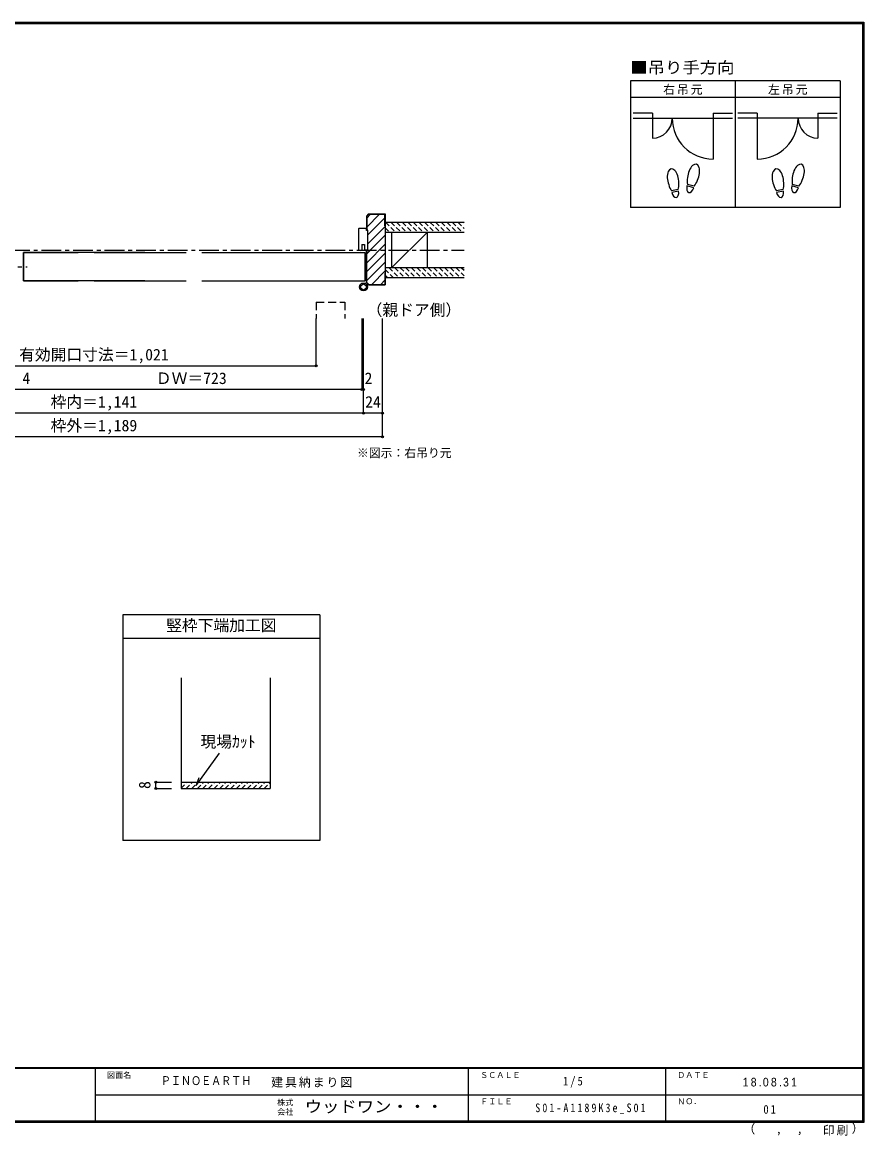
# Model space of a CAD drawing. Units: millimetres, scale not verified. Extents: x -973 to 977, y -718 to 696.
# Drawn here: x -91 to 977, y -718 to 696 of the extents above; entities that cross this region are included whole.
import ezdxf
from ezdxf.enums import TextEntityAlignment as Align

# ---------------------------------------------------------------- set-up
doc = ezdxf.new("R2010")
doc.units = ezdxf.units.MM
doc.header["$LTSCALE"] = 5
doc.header["$PDMODE"] = 32
doc.header["$PDSIZE"] = 2.5
for name, pattern in [('CHAIN1', [8, 5, -1, 1, -1]), ('DASHED1', [1.8, 1.2, -0.6]), ('DASHED2', [3, 2, -1])]:
    doc.linetypes.add(name, pattern=pattern)
for name, color, linetype in [('0-0_補助線', 7, 'Continuous'), ('0-1_通り芯', 4, 'CHAIN1'), ('0-3_仕上げ', 2, 'Continuous'), ('0-4_枠', 3, 'Continuous'), ('0-6_扉', 6, 'Continuous'), ('0-8_戸当り', 3, 'Continuous'), ('0-A_文字', 3, 'Continuous'), ('0-B_寸法', 7, 'Continuous'), ('0-C_ハッチ', 4, 'DASHED1'), ('F-0_補助線', 7, 'Continuous'), ('F-1_枠', 6, 'Continuous'), ('F-A_文字', 7, 'Continuous')]:
    doc.layers.add(name, color=color, linetype=linetype)
doc.styles.add('HG明朝B', font='')
doc.styles.add('ＭＳ ゴシック', font='')
doc.styles.get('HG明朝B').set_extended_font_data('HG明朝B')
doc.styles.get('ＭＳ ゴシック').set_extended_font_data('MS Gothic')

# ---------------------------------------------------------------- blocks, each defined once
blk = doc.blocks.new('02')
at = {"layer": '0-0_補助線'}
for p, q in [((-4.998, -10.239), (-4.998, 14.761)), ((5.802, 17.761), (-3.198, 17.761)), ((6.802, 16.761), (6.802, -9.239)), ((-4.998, -10.239), (-0.698, -10.239)), ((2.702, -3.239), (2.702, -10.239)), ((5.802, -10.239), (2.702, -10.239)), ((5.002, -10.239), (4.402, -10.839))]:
    blk.add_line(p, q, dxfattribs=at)
for points in [[(-4.998, 14.761), (-3.198, 14.761), (-3.198, 17.761)], [(-3.469, -10.239), (-2.869, -10.839), (4.402, -10.839)], [(2.702, -3.239), (-0.698, -3.239), (-0.698, -10.239)]]:
    blk.add_lwpolyline(points, dxfattribs=at)
for centre, start, end in [((5.802, 16.761), 0, 90), ((5.802, -9.239), 270, 0)]:
    blk.add_arc(centre, 1, start, end, dxfattribs=at)

msp = doc.modelspace()

# ---------------------------------------------------------------- linework, layer by layer
at = {"layer": '0-0_補助線', "color": 3}
msp.add_line((345.653, 405.998), (347.654, 405.998), dxfattribs=at)
msp.add_lwpolyline([(347.654, 405.998), (347.654, 431.998), (345.653, 431.998)], dxfattribs=at)
at = {"layer": '0-0_補助線'}
for radius in [5, 3.5]:
    msp.add_circle((342.025, 359.783), radius, dxfattribs=at)
at = {"layer": '0-1_通り芯'}
msp.add_line((-466.347, 406.5), (469.653, 406.5), dxfattribs=at)
at = {"layer": '0-1_通り芯', "color": 7}
msp.add_line((-126.419, 385.5), (-84.633, 385.5), dxfattribs=at)
at = {"layer": '0-3_仕上げ'}
for p, q in [((469.653, 441.5), (369.653, 441.5)), ((469.653, 429), (369.653, 429)), ((469.653, 384), (369.653, 384)), ((469.653, 371.5), (369.653, 371.5))]:
    msp.add_line(p, q, dxfattribs=at)
at = {"layer": '0-3_仕上げ', "color": 3}
for p, q in [((377.653, 429), (377.653, 384)), ((422.653, 429), (422.653, 384))]:
    msp.add_line(p, q, dxfattribs=at)
at = {"layer": '0-3_仕上げ', "color": 7}
msp.add_line((422.653, 429), (377.653, 384), dxfattribs=at)
at = {"layer": '0-4_枠'}
for p, q in [((348.481, 452.5), (345.653, 449.672)), ((345.653, 449.672), (345.653, 432)), ((348.689, 452), (346.153, 449.464)), ((346.153, 449.464), (346.153, 432)), ((348.689, 452), (369.153, 452)), ((369.153, 437.5), (369.153, 452)), ((369.153, 437.5), (369.653, 437.5)), ((345.653, 365.328), (345.653, 406)), ((346.153, 365.536), (346.153, 406)), ((369.153, 377.5), (369.153, 363)), ((369.153, 377.5), (369.653, 377.5)), ((346.153, 365.536), (348.689, 363)), ((348.689, 363), (369.153, 363)), ((110.653, -136.339), (110.653, -276.925)), ((223.653, -136.339), (223.653, -276.925)), ((110.653, -268.925), (223.653, -268.925)), ((110.653, -276.925), (223.653, -276.925))]:
    msp.add_line(p, q, dxfattribs=at)
for points in [[(348.481, 452.5), (369.653, 452.5), (369.653, 362.5)], [(345.653, 365.328), (348.481, 362.5), (369.653, 362.5)]]:
    msp.add_lwpolyline(points, dxfattribs=at)
at = {"layer": '0-6_扉'}
for p, q in [((-89.384, 403.5), (-89.384, 367.5)), ((64.616, 403.5), (-89.384, 403.5)), ((0.153, 403.5), (117.135, 403.5)), ((137.135, 403.5), (343.653, 403.5)), ((343.653, 403.5), (343.653, 367.5)), ((-89.384, 367.5), (-19.847, 367.5)), ((64.616, 367.5), (-89.384, 367.5)), ((0.153, 367.5), (117.135, 367.5)), ((137.135, 367.5), (343.653, 367.5))]:
    msp.add_line(p, q, dxfattribs=at)
at = {"layer": '0-6_扉', "linetype": 'DASHED2'}
msp.add_line((282.158, 340.381), (282.158, 319.657), dxfattribs=at)
at = {"layer": '0-6_扉'}
msp.add_lwpolyline([(-89.384, 367.5), (-89.384, 403.5), (-19.847, 403.5)], dxfattribs=at)
at = {"layer": '0-6_扉', "linetype": 'DASHED2'}
msp.add_lwpolyline([(282.158, 340.381), (318.158, 340.381), (318.158, 319.657)], dxfattribs=at)
at = {"layer": '0-8_戸当り', "color": 2}
for p, q in [((708.639, 580.308), (684.139, 580.308)), ((708.639, 580.308), (708.639, 548.808)), ((785.639, 580.308), (810.139, 580.308)), ((785.639, 580.308), (785.639, 522.208)), ((841.639, 580.308), (817.139, 580.308)), ((841.639, 580.308), (841.639, 522.208)), ((918.639, 580.308), (943.139, 580.308)), ((918.639, 580.308), (918.639, 548.808)), ((684.139, 574.008), (810.139, 574.008)), ((943.139, 574.008), (817.139, 574.008))]:
    msp.add_line(p, q, dxfattribs=at)
at = {"layer": '0-8_戸当り'}
for p, q in [((741.457, 483.378), (732.811, 481.853)), ((741.822, 481.31), (733.175, 479.785)), ((760.924, 485.706), (752.444, 487.978)), ((761.468, 487.735), (752.987, 490.007)), ((874.457, 483.378), (865.811, 481.853)), ((874.822, 481.31), (866.175, 479.785)), ((893.924, 485.706), (885.444, 487.978)), ((894.468, 487.735), (885.987, 490.007))]:
    msp.add_line(p, q, dxfattribs=at)
at = {"layer": '0-8_戸当り', "color": 2}
for centre, radius, start, end in [((708.639, 574.008), 25.2, 270, 0), ((785.639, 574.008), 51.8, 180, 270), ((841.639, 574.008), 51.8, 270, 0), ((918.639, 574.008), 25.2, 180, 270)]:
    msp.add_arc(centre, radius, start, end, dxfattribs=at)
at = {"layer": '0-8_戸当り'}
for centre, major_axis, ratio, start_param, end_param in [((734.795, 495.877), (-2.445, 13.867), 0.5, 4.34059143, 8.22577918), ((760.713, 501.878), (3.644, 13.601), 0.5, 4.34059143, 8.22577918), ((867.795, 495.877), (-2.445, 13.867), 0.5, 4.34059143, 8.22577918), ((893.713, 501.878), (3.644, 13.601), 0.5, 4.34059143, 8.22577918), ((760.609, 501.489), (4.416, 16.48), 0.4, 1.85063327, 2.44287679), ((760.609, 501.489), (4.416, 16.48), 0.4, 3.84030852, 4.43255203), ((893.609, 501.489), (4.416, 16.48), 0.4, 1.85063327, 2.44287679), ((893.609, 501.489), (4.416, 16.48), 0.4, 3.84030852, 4.43255203), ((734.865, 495.481), (-2.963, 16.802), 0.4, 1.85063327, 2.44287679), ((737.498, 480.548), (-1.27, 7.205), 0.6, 1.57079633, 4.71238898), ((734.865, 495.481), (-2.963, 16.802), 0.4, 3.84030852, 4.43255203), ((756.684, 486.842), (1.894, 7.067), 0.6, 1.57079633, 4.71238898), ((867.865, 495.481), (-2.963, 16.802), 0.4, 1.85063327, 2.44287679), ((870.498, 480.548), (-1.27, 7.205), 0.6, 1.57079633, 4.71238898), ((867.865, 495.481), (-2.963, 16.802), 0.4, 3.84030852, 4.43255203), ((889.684, 486.842), (1.894, 7.067), 0.6, 1.57079633, 4.71238898)]:
    msp.add_ellipse(centre, major_axis=major_axis, ratio=ratio, start_param=start_param, end_param=end_param, dxfattribs=at)
at = {"layer": '0-A_文字'}
for p, q in [((680.639, 621.667), (680.639, 460.667)), ((946.639, 621.667), (680.639, 621.667)), ((813.639, 621.667), (813.639, 460.667)), ((680.639, 600.667), (946.639, 600.667)), ((36.653, -56.5), (36.653, -343.007)), ((286.653, -56.5), (36.653, -56.5)), ((286.653, -56.5), (286.653, -343.007)), ((286.653, -86.5), (36.653, -86.5)), ((286.653, -343.007), (36.653, -343.007))]:
    msp.add_line(p, q, dxfattribs=at)
at = {"layer": '0-A_文字', "color": 7}
for q in [(159.54, -232.203), (133.535, -263.056)]:
    msp.add_line((129.788, -273.364), q, dxfattribs=at)
at = {"layer": '0-A_文字'}
msp.add_lwpolyline([(946.639, 621.667), (946.639, 460.667), (680.639, 460.667)], dxfattribs=at)
at = {"layer": '0-B_寸法', "color": 4}
for p, q in [((282.158, 259.657), (282.158, 319.657)), ((340.153, 229.657), (340.153, 319.657)), ((342.153, 199.657), (342.153, 319.657)), ((366.153, 169.657), (366.153, 319.657)), ((-281.852, 259.657), (282.158, 259.657)), ((342.153, 229.657), (-342.847, 229.657)), ((366.153, 199.657), (-366.847, 199.657)), ((366.153, 169.657), (-366.847, 169.657)), ((78.595, -276.925), (98.595, -276.925))]:
    msp.add_line(p, q, dxfattribs=at)
msp.add_lwpolyline([(78.595, -276.925), (78.595, -268.925), (98.595, -268.925)], dxfattribs=at)
at = {"layer": '0-B_寸法'}
for p in [(282.158, 259.657), (340.153, 229.657), (342.153, 229.657), (342.153, 199.657), (366.153, 199.657), (366.153, 169.657), (78.595, -268.925), (78.595, -276.925)]:
    msp.add_point(p, dxfattribs=at)
at = {"layer": '0-C_ハッチ', "linetype": 'Continuous'}
for p, q in [((351.055, 452), (346.153, 447.098)), ((362.369, 452), (346.153, 435.784)), ((369.153, 447.47), (347.654, 425.971)), ((369.653, 436.657), (347.654, 414.658)), ((369.653, 425.342), (347.654, 403.344)), ((369.653, 414.029), (346.153, 390.529)), ((350.31, 406), (346.153, 401.843)), ((369.653, 402.716), (346.153, 379.216)), ((369.653, 391.402), (346.153, 367.902)), ((369.653, 380.088), (352.565, 363)), ((369.153, 368.275), (363.878, 363))]:
    msp.add_line(p, q, dxfattribs=at)
at = {"layer": '0-C_ハッチ'}
for p, q in [((370.26, 441.5), (382.76, 429)), ((377.331, 441.5), (389.831, 429)), ((384.402, 441.5), (396.902, 429)), ((391.474, 441.5), (403.974, 429)), ((398.545, 441.5), (411.045, 429)), ((405.616, 441.5), (418.116, 429)), ((412.687, 441.5), (425.187, 429)), ((419.758, 441.5), (432.258, 429)), ((426.829, 441.5), (439.329, 429)), ((433.9, 441.5), (446.4, 429)), ((440.971, 441.5), (453.471, 429)), ((448.042, 441.5), (460.542, 429)), ((455.113, 441.5), (467.613, 429)), ((462.184, 441.5), (469.653, 434.031)), ((469.255, 441.5), (469.653, 441.102)), ((369.653, 435.036), (375.689, 429)), ((369.653, 381.899), (380.052, 371.5)), ((374.623, 384), (387.123, 371.5)), ((381.694, 384), (394.194, 371.5)), ((388.765, 384), (401.265, 371.5)), ((395.836, 384), (408.336, 371.5)), ((402.908, 384), (415.408, 371.5)), ((409.979, 384), (422.479, 371.5)), ((417.05, 384), (429.55, 371.5)), ((424.121, 384), (436.621, 371.5)), ((431.192, 384), (443.692, 371.5)), ((438.263, 384), (450.763, 371.5)), ((445.334, 384), (457.834, 371.5)), ((452.405, 384), (464.905, 371.5)), ((459.476, 384), (469.653, 373.823)), ((466.547, 384), (469.653, 380.894)), ((369.653, 374.828), (372.981, 371.5)), ((110.653, -276.356), (118.084, -268.925)), ((117.155, -276.925), (125.155, -268.925)), ((124.226, -276.925), (132.226, -268.925)), ((131.297, -276.925), (139.297, -268.925)), ((138.368, -276.925), (146.368, -268.925)), ((146.008, -276.356), (153.439, -268.925)), ((152.51, -276.925), (160.51, -268.925)), ((159.581, -276.925), (167.581, -268.925)), ((166.652, -276.925), (174.652, -268.925)), ((173.723, -276.925), (181.723, -268.925)), ((180.794, -276.925), (188.794, -268.925)), ((187.865, -276.925), (195.865, -268.925)), ((194.937, -276.925), (202.937, -268.925)), ((202.008, -276.925), (210.008, -268.925)), ((209.079, -276.925), (217.079, -268.925)), ((216.15, -276.925), (224.15, -268.925))]:
    msp.add_line(p, q, dxfattribs=at)
at = {"layer": 'F-1_枠'}
for p, q in [((-973.347, 695.833), (976.653, 695.833)), ((-973.347, 695), (976.653, 695)), ((-973.347, 694.167), (976.653, 694.167)), ((974.986, 695.833), (974.986, -700.833)), ((975.82, 695.833), (975.82, -700.833)), ((976.653, 695.833), (976.653, -700.833)), ((976.653, -631.667), (-973.347, -631.667)), ((976.653, -632.5), (-973.347, -632.5)), ((1.653, -632.5), (1.653, -699.167)), ((474.986, -632.5), (474.986, -699.167)), ((724.986, -632.5), (724.986, -699.167)), ((1.653, -665.833), (974.986, -665.834)), ((976.653, -699.167), (-973.347, -699.167)), ((976.653, -700), (-973.347, -700)), ((976.653, -700.833), (-973.347, -700.833))]:
    msp.add_line(p, q, dxfattribs=at)

# ---------------------------------------------------------------- block references
at = {"layer": '0-0_補助線', "xscale": -1}
msp.add_blockref('02', (342.455, 416.737), dxfattribs=at)

# ---------------------------------------------------------------- texts
at = {"layer": '0-A_文字', "color": 7, "style": 'ＭＳ ゴシック', "width": 1.1}
msp.add_text('■吊り手方向', height=14.66, dxfattribs=at).set_placement((680.639, 626.667), align=Align.BOTTOM_LEFT)
at = {"layer": '0-A_文字', "color": 7, "style": 'ＭＳ ゴシック'}
for s, height, p in [('（親ドア側）', 14.66, (346, 319)), ('※図示：右吊り元', 11, (333.81, 140.3)), ('竪枠下端加工図', 14.66, (91.653, -81.5)), ('現場ｶｯﾄ', 14.66, (135.239, -229.207))]:
    msp.add_text(s, height=height, dxfattribs=at).set_placement(p, align=Align.BOTTOM_LEFT)
at = {"layer": '0-A_文字', "color": 7, "char_height": 11, "attachment_point": 7, "style": 'ＭＳ ゴシック'}
for s, insert in [('\\T1.17;右吊元', (722.139, 603.667)), ('\\T1.17;左吊元', (855.262, 603.667))]:
    msp.add_mtext(s, dxfattribs=dict(at, insert=insert))
at = {"layer": '0-B_寸法', "style": 'ＭＳ ゴシック'}
for s, p in [('有効開口寸法＝1,021', (-94.847, 262.157)), ('4', (-90.65, 232.157)), ('ＤＷ＝723', (78.635, 232.157)), ('2', (343.372, 232.157)), ('枠内＝1,141', (-54.847, 202.157)), ('24', (344.153, 202.157)), ('枠外＝1,189', (-54.847, 172.157))]:
    msp.add_text(s, height=14.66, dxfattribs=at).set_placement(p, align=Align.BOTTOM_LEFT)
msp.add_text('8', height=14.66, rotation=90, dxfattribs=at).set_placement((76.095, -277.55), align=Align.BOTTOM_LEFT)
at = {"layer": 'F-0_補助線', "style": 'HG明朝B', "width": 0.85}
msp.add_text('ＰＩＮＯＥＡＲＴＨ', height=11, dxfattribs=at).set_placement((84.986, -656.798), align=Align.BOTTOM_LEFT)
at = {"layer": 'F-0_補助線', "insert": (224.964, -656.798), "char_height": 11, "attachment_point": 7, "style": 'ＭＳ ゴシック'}
msp.add_mtext('\\T1.17;建具納まり図', dxfattribs=at)
at = {"layer": 'F-A_文字', "style": 'ＭＳ ゴシック'}
for s, height, p in [('図面名', 7.331, (16.653, -646.667)), ('ＳＣＡＬＥ', 7.331, (489.986, -646.667)), ('ＤＡＴＥ', 7.331, (739.986, -646.667)), ('株式', 7.331, (232.486, -681.5)), ('ＦＩＬＥ', 7.331, (489.986, -680)), ('ＮＯ．', 7.331, (739.986, -680.001)), ('会社', 7.331, (232.486, -693.5)), ('（', 11, (823.992, -718.052)), ('）', 11, (961.387, -717.355)), (',', 11, (865.199, -718.052)), (',', 11, (891.686, -717.588))]:
    msp.add_text(s, height=height, dxfattribs=at).set_placement(p, align=Align.BOTTOM_LEFT)
at = {"layer": 'F-A_文字', "style": 'ＭＳ ゴシック', "width": 1.1}
msp.add_text('ウッドワン・・・', height=14.66, dxfattribs=at).set_placement((267.486, -692.5), align=Align.BOTTOM_LEFT)
at = {"layer": 'F-A_文字', "char_height": 11, "attachment_point": 7}
for s, insert, style in [('\\T1.38;\\W0.9;1/5', (594.986, -656.667), 'ＭＳ ゴシック'), ('\\T1.39;\\W0.9;18.08.31', (823.111, -655.417), 'HG明朝B'), ('\\T1.4;\\W0.85;S01-A1189K3e_S01', (559.986, -690.001), 'ＭＳ ゴシック'), ('\\T1.36;\\W0.9;01', (849.361, -690.001), 'ＭＳ ゴシック'), ('\\T1.17;印刷', (924.678, -717.82), 'ＭＳ ゴシック')]:
    msp.add_mtext(s, dxfattribs=dict(at, insert=insert, style=style))

doc.saveas('drawing.dxf')
